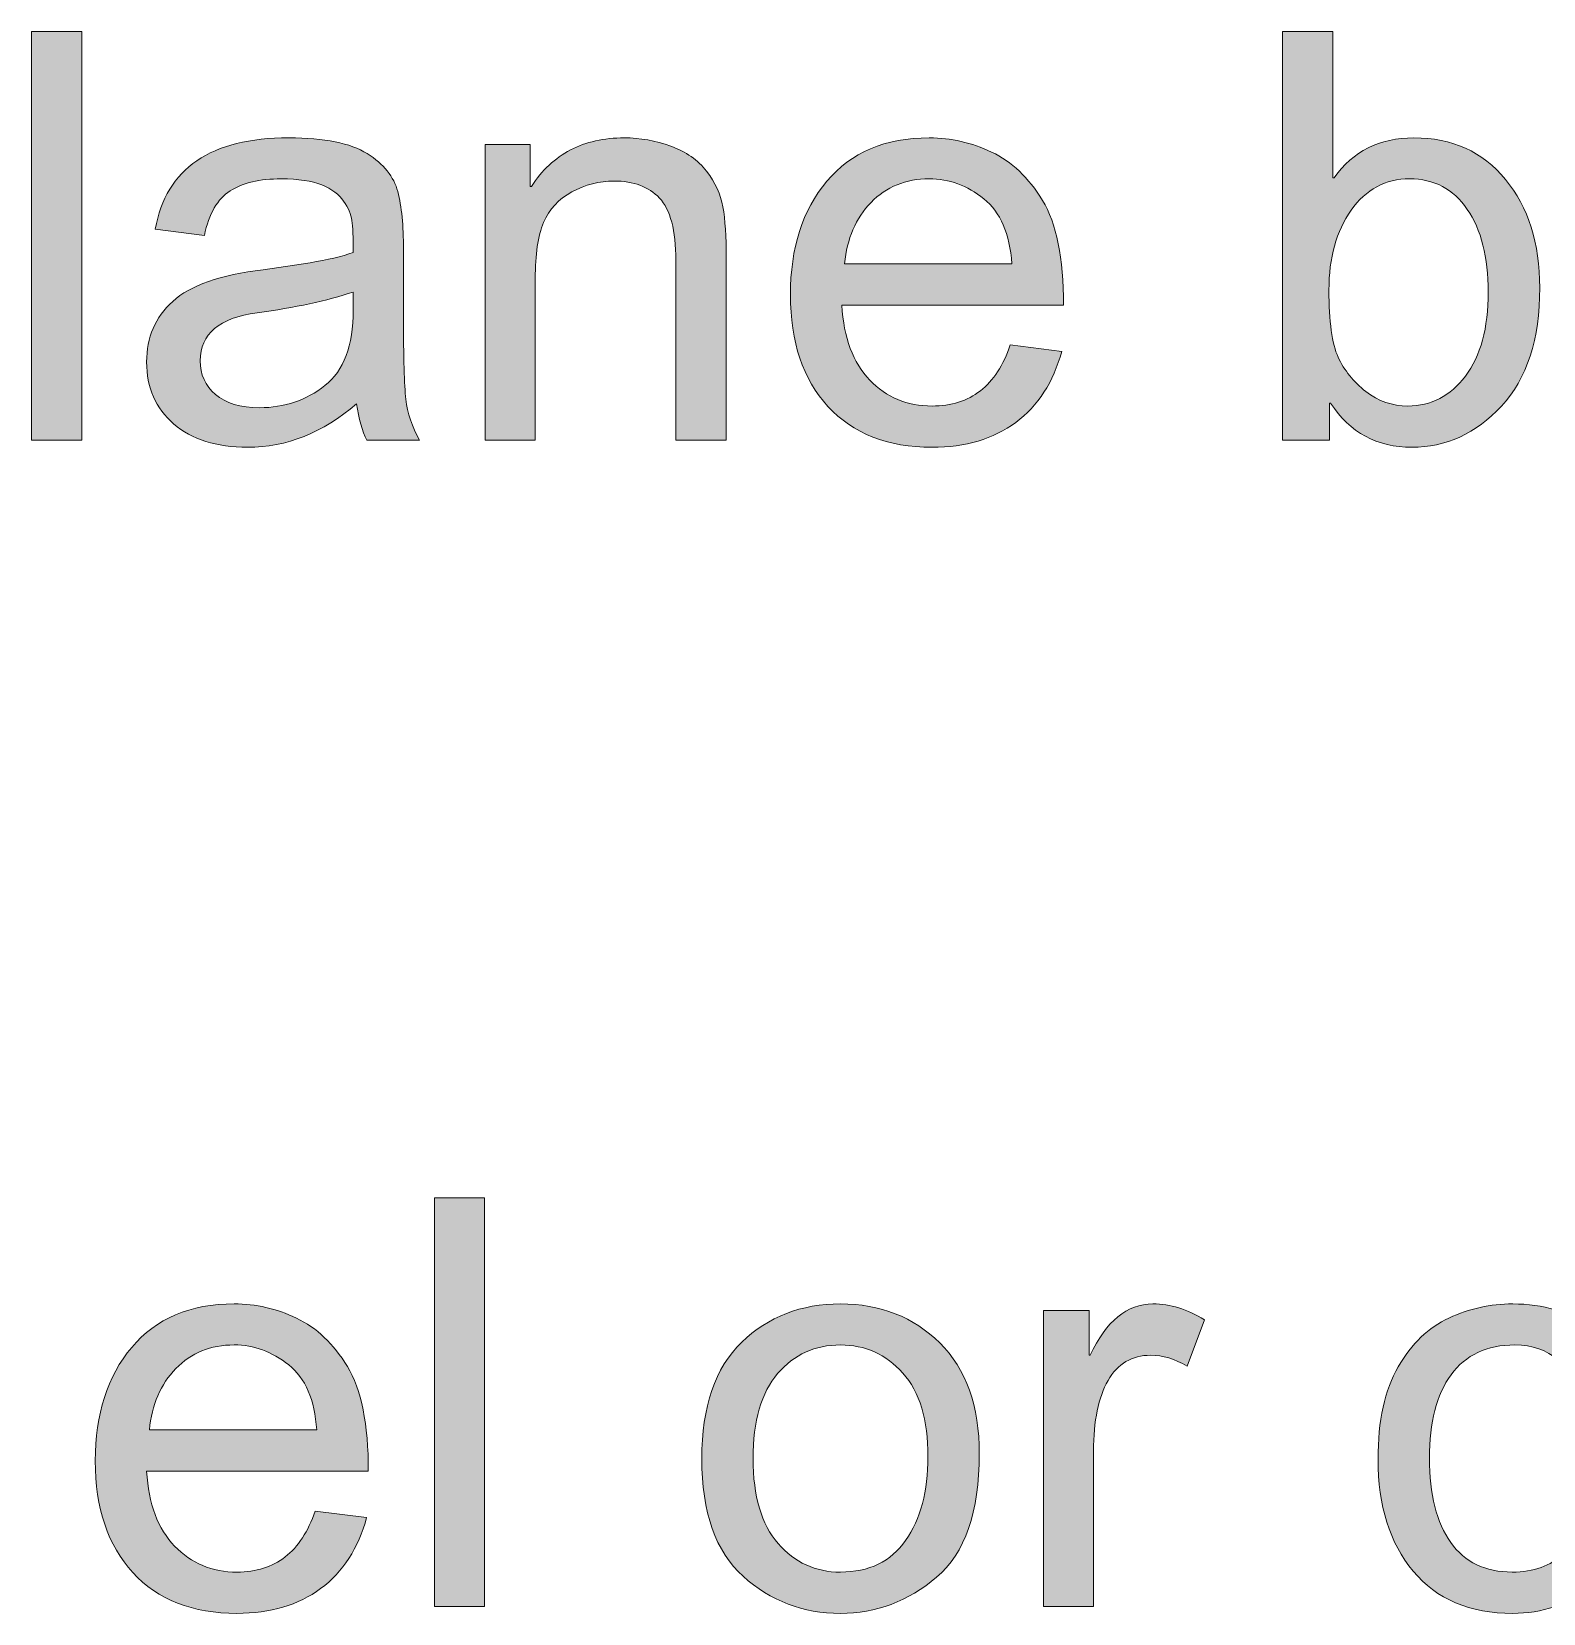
# Model space of a CAD drawing. Header units: inches. Extents: x -20 to 181, y -159 to -38.
# Drawn here: x 139.81 to 147.28, y -54.12 to -46.3 of the extents above; entities that cross this region are included whole.
import ezdxf

# ---------------------------------------------------------------- set-up
doc = ezdxf.new("R2010")
doc.units = ezdxf.units.IN
doc.header["$MEASUREMENT"] = 0
doc.layers.add('TEXT_GERMAN', color=7, linetype='Continuous')

# ---------------------------------------------------------------- blocks, each defined once
blk = doc.blocks.new('block 122')
at = {"layer": 'TEXT_GERMAN', "true_color": 0xffffff}
h = blk.add_hatch(color=7, dxfattribs=at)
h.dxf.hatch_style = 2
h.paths.add_polyline_path([(140.0576, -48.3164), (139.8096, -48.3164), (139.8096, -46.2962), (140.0576, -46.2962)])
h = blk.add_hatch(color=7, dxfattribs=at)
h.dxf.hatch_style = 2
edge = h.paths.add_edge_path()
edge.add_spline(control_points=[(146.246, -47.0183), (146.338, -46.8869), (146.4693, -46.8213), (146.6401, -46.8213), (146.8286, -46.8213), (146.9791, -46.8896), (147.0921, -47.0266), (147.2051, -47.1635), (147.2616, -47.3422), (147.2616, -47.5626), (147.2616, -47.8171), (147.1986, -48.0121), (147.0722, -48.1476), (146.9461, -48.2832), (146.7983, -48.3509), (146.6291, -48.3509), (146.4576, -48.3509), (146.3239, -48.2784), (146.2281, -48.1332), (146.2281, -48.1332), (146.2226, -48.1332), (146.2226, -48.1332), (146.2226, -48.1332), (146.2226, -48.3164), (146.2226, -48.3164), (146.2226, -48.3164), (145.9911, -48.3164), (145.9911, -48.3164), (145.9911, -48.3164), (145.9911, -46.2962), (145.9911, -46.2962), (145.9911, -46.2962), (146.2391, -46.2962), (146.2391, -46.2962), (146.2391, -46.2962), (146.2391, -47.0183), (146.2391, -47.0183), (146.2391, -47.0183), (146.246, -47.0183), (146.246, -47.0183)], knot_values=[0, 0, 0, 0, 1, 1, 1, 2, 2, 2, 3, 3, 3, 4, 4, 4, 5, 5, 5, 6, 6, 6, 7, 7, 7, 8, 8, 8, 9, 9, 9, 10, 10, 10, 11, 11, 11, 12, 12, 12, 13, 13, 13, 13], degree=3, periodic=1)
edge = h.paths.add_edge_path()
edge.add_spline(control_points=[(146.6098, -48.1469), (146.7249, -48.1469), (146.8196, -48.0975), (146.8944, -47.9988), (146.9695, -47.9001), (147.0067, -47.7616), (147.0067, -47.5833), (147.0067, -47.4116), (146.9723, -47.2753), (146.9034, -47.1747), (146.8344, -47.0741), (146.7394, -47.0238), (146.6181, -47.0238), (146.4989, -47.0238), (146.4024, -47.0757), (146.3294, -47.1795), (146.2564, -47.2834), (146.2198, -47.4147), (146.2198, -47.5737), (146.2198, -47.7289), (146.235, -47.8395), (146.2653, -47.9051), (146.2956, -47.9707), (146.3415, -48.0276), (146.4024, -48.0753), (146.4638, -48.123), (146.5327, -48.1469), (146.6098, -48.1469)], knot_values=[0, 0, 0, 0, 1, 1, 1, 2, 2, 2, 3, 3, 3, 4, 4, 4, 5, 5, 5, 6, 6, 6, 7, 7, 7, 8, 8, 8, 9, 9, 9, 9], degree=3, periodic=1)
h = blk.add_hatch(color=7, dxfattribs=at)
h.dxf.hatch_style = 2
edge = h.paths.add_edge_path()
edge.add_spline(control_points=[(141.7267, -48.3164), (141.7267, -48.3164), (141.4663, -48.3164), (141.4663, -48.3164), (141.4425, -48.2704), (141.4256, -48.2103), (141.4153, -48.1359), (141.2493, -48.2792), (141.0694, -48.3509), (140.8765, -48.3509), (140.7222, -48.3509), (140.6005, -48.3123), (140.5113, -48.2351), (140.4224, -48.158), (140.3777, -48.056), (140.3777, -47.9292), (140.3777, -47.8079), (140.4207, -47.708), (140.5065, -47.6295), (140.5926, -47.5509), (140.7415, -47.4987), (140.9537, -47.4731), (140.9537, -47.4731), (141.1852, -47.4386), (141.1852, -47.4386), (141.2717, -47.4248), (141.343, -47.4078), (141.3988, -47.3876), (141.3988, -47.3132), (141.3967, -47.2607), (141.3919, -47.2298), (141.3874, -47.199), (141.374, -47.1671), (141.3512, -47.1341), (141.3288, -47.101), (141.2927, -47.0743), (141.2431, -47.0541), (141.1934, -47.034), (141.127, -47.0238), (141.0432, -47.0238), (140.9368, -47.0238), (140.8524, -47.0436), (140.7904, -47.0831), (140.7284, -47.1225), (140.686, -47.1961), (140.6629, -47.3036), (140.6629, -47.3036), (140.4204, -47.2719), (140.4204, -47.2719), (140.4472, -47.1222), (140.5155, -47.0095), (140.6257, -46.9343), (140.7359, -46.859), (140.8875, -46.8213), (141.0804, -46.8213), (141.2561, -46.8213), (141.385, -46.8473), (141.467, -46.8991), (141.5493, -46.951), (141.6, -47.0137), (141.6186, -47.0872), (141.6375, -47.1608), (141.6468, -47.2553), (141.6468, -47.3711), (141.6468, -47.3711), (141.6468, -47.7046), (141.6468, -47.7046), (141.6468, -47.9077), (141.651, -48.0438), (141.6585, -48.1132), (141.6665, -48.1826), (141.6892, -48.2503), (141.7267, -48.3164)], knot_values=[0, 0, 0, 0, 1, 1, 1, 2, 2, 2, 3, 3, 3, 4, 4, 4, 5, 5, 5, 6, 6, 6, 7, 7, 7, 8, 8, 8, 9, 9, 9, 10, 10, 10, 11, 11, 11, 12, 12, 12, 13, 13, 13, 14, 14, 14, 15, 15, 15, 16, 16, 16, 17, 17, 17, 18, 18, 18, 19, 19, 19, 20, 20, 20, 21, 21, 21, 22, 22, 22, 23, 23, 23, 24, 24, 24, 24], degree=3, periodic=1)
edge = h.paths.add_edge_path()
edge.add_spline(control_points=[(141.3988, -47.6729), (141.3988, -47.6729), (141.3988, -47.5833), (141.3988, -47.5833), (141.2692, -47.6266), (141.1108, -47.6607), (140.9234, -47.686), (140.7359, -47.7113), (140.6422, -47.7905), (140.6422, -47.9237), (140.6422, -47.9907), (140.6677, -48.0462), (140.718, -48.0897), (140.7687, -48.1333), (140.8414, -48.1552), (140.9358, -48.1552), (141.0581, -48.1552), (141.1659, -48.1187), (141.2589, -48.0456), (141.3523, -47.9726), (141.3988, -47.8484), (141.3988, -47.6729)], knot_values=[0, 0, 0, 0, 1, 1, 1, 2, 2, 2, 3, 3, 3, 4, 4, 4, 5, 5, 5, 6, 6, 6, 7, 7, 7, 7], degree=3, periodic=1)
h = blk.add_hatch(color=7, dxfattribs=at)
h.dxf.hatch_style = 2
edge = h.paths.add_edge_path()
edge.add_spline(control_points=[(143.2419, -48.3164), (143.2419, -48.3164), (142.9925, -48.3164), (142.9925, -48.3164), (142.9925, -48.3164), (142.9925, -47.4276), (142.9925, -47.4276), (142.9925, -47.2779), (142.9656, -47.1749), (142.9119, -47.1189), (142.8581, -47.0629), (142.7834, -47.0349), (142.6879, -47.0349), (142.6142, -47.0349), (142.5446, -47.0528), (142.4792, -47.0886), (142.4134, -47.1244), (142.3668, -47.1749), (142.3393, -47.2402), (142.3117, -47.3055), (142.2979, -47.3978), (142.2979, -47.5172), (142.2979, -47.5172), (142.2979, -48.3164), (142.2979, -48.3164), (142.2979, -48.3164), (142.0499, -48.3164), (142.0499, -48.3164), (142.0499, -48.3164), (142.0499, -46.8543), (142.0499, -46.8543), (142.0499, -46.8543), (142.2731, -46.8543), (142.2731, -46.8543), (142.2731, -46.8543), (142.2731, -47.061), (142.2731, -47.061), (142.2731, -47.061), (142.2787, -47.061), (142.2787, -47.061), (142.331, -46.9811), (142.3954, -46.9212), (142.4723, -46.8812), (142.5487, -46.8412), (142.6376, -46.8213), (142.7389, -46.8213), (142.8161, -46.8213), (142.8922, -46.835), (142.9677, -46.8626), (143.0428, -46.8902), (143.102, -46.9315), (143.1448, -46.9866), (143.1875, -47.0417), (143.2143, -47.1005), (143.2254, -47.163), (143.2364, -47.2255), (143.2419, -47.3099), (143.2419, -47.4166), (143.2419, -47.4166), (143.2419, -48.3164), (143.2419, -48.3164)], knot_values=[0, 0, 0, 0, 1, 1, 1, 2, 2, 2, 3, 3, 3, 4, 4, 4, 5, 5, 5, 6, 6, 6, 7, 7, 7, 8, 8, 8, 9, 9, 9, 10, 10, 10, 11, 11, 11, 12, 12, 12, 13, 13, 13, 14, 14, 14, 15, 15, 15, 16, 16, 16, 17, 17, 17, 18, 18, 18, 19, 19, 19, 20, 20, 20, 20], degree=3, periodic=1)
h = blk.add_hatch(color=7, dxfattribs=at)
h.dxf.hatch_style = 2
edge = h.paths.add_edge_path()
edge.add_spline(control_points=[(144.908, -47.6481), (144.908, -47.6481), (143.8124, -47.6481), (143.8124, -47.6481), (143.8227, -47.8098), (143.8689, -47.9333), (143.9509, -48.0188), (144.0332, -48.1042), (144.1359, -48.1469), (144.2589, -48.1469), (144.3536, -48.1469), (144.4332, -48.122), (144.4973, -48.0718), (144.5617, -48.0217), (144.611, -47.9463), (144.6447, -47.8451), (144.6447, -47.8451), (144.8997, -47.8768), (144.8997, -47.8768), (144.8583, -48.0293), (144.7825, -48.1464), (144.6723, -48.2282), (144.5621, -48.3101), (144.4243, -48.3509), (144.2589, -48.3509), (144.0394, -48.3509), (143.8679, -48.2835), (143.7442, -48.149), (143.6209, -48.0145), (143.5589, -47.8305), (143.5589, -47.5971), (143.5589, -47.3664), (143.6188, -47.1795), (143.7387, -47.0362), (143.8586, -46.8929), (144.0274, -46.8213), (144.2451, -46.8213), (144.3519, -46.8213), (144.4546, -46.8447), (144.5531, -46.8915), (144.652, -46.9384), (144.7357, -47.0181), (144.8046, -47.1306), (144.8735, -47.2431), (144.908, -47.4157), (144.908, -47.6481)], knot_values=[0, 0, 0, 0, 1, 1, 1, 2, 2, 2, 3, 3, 3, 4, 4, 4, 5, 5, 5, 6, 6, 6, 7, 7, 7, 8, 8, 8, 9, 9, 9, 10, 10, 10, 11, 11, 11, 12, 12, 12, 13, 13, 13, 14, 14, 14, 15, 15, 15, 15], degree=3, periodic=1)
edge = h.paths.add_edge_path()
edge.add_spline(control_points=[(144.653, -47.4441), (144.643, -47.2953), (144.5969, -47.188), (144.5145, -47.1224), (144.4325, -47.0567), (144.3426, -47.0238), (144.2451, -47.0238), (144.1287, -47.0238), (144.0326, -47.0629), (143.9571, -47.141), (143.882, -47.219), (143.8382, -47.3201), (143.8262, -47.4441), (143.8262, -47.4441), (144.653, -47.4441), (144.653, -47.4441)], knot_values=[0, 0, 0, 0, 1, 1, 1, 2, 2, 2, 3, 3, 3, 4, 4, 4, 5, 5, 5, 5], degree=3, periodic=1)
at = {"layer": 'TEXT_GERMAN', "lineweight": 0}
blk.add_lwpolyline([(140.0576, -48.3164), (139.8096, -48.3164), (139.8096, -46.2962), (140.0576, -46.2962), (140.0576, -48.3164)], dxfattribs=at)
for points, knots in [([(146.246, -47.0183), (146.338, -46.8869), (146.4693, -46.8213), (146.6401, -46.8213), (146.8286, -46.8213), (146.9791, -46.8896), (147.0921, -47.0266), (147.2051, -47.1635), (147.2616, -47.3422), (147.2616, -47.5626), (147.2616, -47.8171), (147.1986, -48.0121), (147.0722, -48.1476), (146.9461, -48.2832), (146.7983, -48.3509), (146.6291, -48.3509), (146.4576, -48.3509), (146.3239, -48.2784), (146.2281, -48.1332), (146.2281, -48.1332), (146.2226, -48.1332), (146.2226, -48.1332), (146.2226, -48.1332), (146.2226, -48.3164), (146.2226, -48.3164), (146.2226, -48.3164), (145.9911, -48.3164), (145.9911, -48.3164), (145.9911, -48.3164), (145.9911, -46.2962), (145.9911, -46.2962), (145.9911, -46.2962), (146.2391, -46.2962), (146.2391, -46.2962), (146.2391, -46.2962), (146.2391, -47.0183), (146.2391, -47.0183), (146.2391, -47.0183), (146.246, -47.0183), (146.246, -47.0183)], [0, 0, 0, 0, 1, 1, 1, 2, 2, 2, 3, 3, 3, 4, 4, 4, 5, 5, 5, 6, 6, 6, 7, 7, 7, 8, 8, 8, 9, 9, 9, 10, 10, 10, 11, 11, 11, 12, 12, 12, 13, 13, 13, 13]), ([(141.7267, -48.3164), (141.7267, -48.3164), (141.4663, -48.3164), (141.4663, -48.3164), (141.4425, -48.2704), (141.4256, -48.2103), (141.4153, -48.1359), (141.2493, -48.2792), (141.0694, -48.3509), (140.8765, -48.3509), (140.7222, -48.3509), (140.6005, -48.3123), (140.5113, -48.2351), (140.4224, -48.158), (140.3777, -48.056), (140.3777, -47.9292), (140.3777, -47.8079), (140.4207, -47.708), (140.5065, -47.6295), (140.5926, -47.5509), (140.7415, -47.4987), (140.9537, -47.4731), (140.9537, -47.4731), (141.1852, -47.4386), (141.1852, -47.4386), (141.2717, -47.4248), (141.343, -47.4078), (141.3988, -47.3876), (141.3988, -47.3132), (141.3967, -47.2607), (141.3919, -47.2298), (141.3874, -47.199), (141.374, -47.1671), (141.3512, -47.1341), (141.3288, -47.101), (141.2927, -47.0743), (141.2431, -47.0541), (141.1934, -47.034), (141.127, -47.0238), (141.0432, -47.0238), (140.9368, -47.0238), (140.8524, -47.0436), (140.7904, -47.0831), (140.7284, -47.1225), (140.686, -47.1961), (140.6629, -47.3036), (140.6629, -47.3036), (140.4204, -47.2719), (140.4204, -47.2719), (140.4472, -47.1222), (140.5155, -47.0095), (140.6257, -46.9343), (140.7359, -46.859), (140.8875, -46.8213), (141.0804, -46.8213), (141.2561, -46.8213), (141.385, -46.8473), (141.467, -46.8991), (141.5493, -46.951), (141.6, -47.0137), (141.6186, -47.0872), (141.6375, -47.1608), (141.6468, -47.2553), (141.6468, -47.3711), (141.6468, -47.3711), (141.6468, -47.7046), (141.6468, -47.7046), (141.6468, -47.9077), (141.651, -48.0438), (141.6585, -48.1132), (141.6665, -48.1826), (141.6892, -48.2503), (141.7267, -48.3164)], [0, 0, 0, 0, 1, 1, 1, 2, 2, 2, 3, 3, 3, 4, 4, 4, 5, 5, 5, 6, 6, 6, 7, 7, 7, 8, 8, 8, 9, 9, 9, 10, 10, 10, 11, 11, 11, 12, 12, 12, 13, 13, 13, 14, 14, 14, 15, 15, 15, 16, 16, 16, 17, 17, 17, 18, 18, 18, 19, 19, 19, 20, 20, 20, 21, 21, 21, 22, 22, 22, 23, 23, 23, 24, 24, 24, 24]), ([(143.2419, -48.3164), (143.2419, -48.3164), (142.9925, -48.3164), (142.9925, -48.3164), (142.9925, -48.3164), (142.9925, -47.4276), (142.9925, -47.4276), (142.9925, -47.2779), (142.9656, -47.1749), (142.9119, -47.1189), (142.8581, -47.0629), (142.7834, -47.0349), (142.6879, -47.0349), (142.6142, -47.0349), (142.5446, -47.0528), (142.4792, -47.0886), (142.4134, -47.1244), (142.3668, -47.1749), (142.3393, -47.2402), (142.3117, -47.3055), (142.2979, -47.3978), (142.2979, -47.5172), (142.2979, -47.5172), (142.2979, -48.3164), (142.2979, -48.3164), (142.2979, -48.3164), (142.0499, -48.3164), (142.0499, -48.3164), (142.0499, -48.3164), (142.0499, -46.8543), (142.0499, -46.8543), (142.0499, -46.8543), (142.2731, -46.8543), (142.2731, -46.8543), (142.2731, -46.8543), (142.2731, -47.061), (142.2731, -47.061), (142.2731, -47.061), (142.2787, -47.061), (142.2787, -47.061), (142.331, -46.9811), (142.3954, -46.9212), (142.4723, -46.8812), (142.5487, -46.8412), (142.6376, -46.8213), (142.7389, -46.8213), (142.8161, -46.8213), (142.8922, -46.835), (142.9677, -46.8626), (143.0428, -46.8902), (143.102, -46.9315), (143.1448, -46.9866), (143.1875, -47.0417), (143.2143, -47.1005), (143.2254, -47.163), (143.2364, -47.2255), (143.2419, -47.3099), (143.2419, -47.4166), (143.2419, -47.4166), (143.2419, -48.3164), (143.2419, -48.3164)], [0, 0, 0, 0, 1, 1, 1, 2, 2, 2, 3, 3, 3, 4, 4, 4, 5, 5, 5, 6, 6, 6, 7, 7, 7, 8, 8, 8, 9, 9, 9, 10, 10, 10, 11, 11, 11, 12, 12, 12, 13, 13, 13, 14, 14, 14, 15, 15, 15, 16, 16, 16, 17, 17, 17, 18, 18, 18, 19, 19, 19, 20, 20, 20, 20]), ([(144.908, -47.6481), (144.908, -47.6481), (143.8124, -47.6481), (143.8124, -47.6481), (143.8227, -47.8098), (143.8689, -47.9333), (143.9509, -48.0188), (144.0332, -48.1042), (144.1359, -48.1469), (144.2589, -48.1469), (144.3536, -48.1469), (144.4332, -48.122), (144.4973, -48.0718), (144.5617, -48.0217), (144.611, -47.9463), (144.6447, -47.8451), (144.6447, -47.8451), (144.8997, -47.8768), (144.8997, -47.8768), (144.8583, -48.0293), (144.7825, -48.1464), (144.6723, -48.2282), (144.5621, -48.3101), (144.4243, -48.3509), (144.2589, -48.3509), (144.0394, -48.3509), (143.8679, -48.2835), (143.7442, -48.149), (143.6209, -48.0145), (143.5589, -47.8305), (143.5589, -47.5971), (143.5589, -47.3664), (143.6188, -47.1795), (143.7387, -47.0362), (143.8586, -46.8929), (144.0274, -46.8213), (144.2451, -46.8213), (144.3519, -46.8213), (144.4546, -46.8447), (144.5531, -46.8915), (144.652, -46.9384), (144.7357, -47.0181), (144.8046, -47.1306), (144.8735, -47.2431), (144.908, -47.4157), (144.908, -47.6481)], [0, 0, 0, 0, 1, 1, 1, 2, 2, 2, 3, 3, 3, 4, 4, 4, 5, 5, 5, 6, 6, 6, 7, 7, 7, 8, 8, 8, 9, 9, 9, 10, 10, 10, 11, 11, 11, 12, 12, 12, 13, 13, 13, 14, 14, 14, 15, 15, 15, 15]), ([(144.653, -47.4441), (144.643, -47.2953), (144.5969, -47.188), (144.5145, -47.1224), (144.4325, -47.0567), (144.3426, -47.0238), (144.2451, -47.0238), (144.1287, -47.0238), (144.0326, -47.0629), (143.9571, -47.141), (143.882, -47.219), (143.8382, -47.3201), (143.8262, -47.4441), (143.8262, -47.4441), (144.653, -47.4441), (144.653, -47.4441)], [0, 0, 0, 0, 1, 1, 1, 2, 2, 2, 3, 3, 3, 4, 4, 4, 5, 5, 5, 5]), ([(146.6098, -48.1469), (146.7249, -48.1469), (146.8196, -48.0975), (146.8944, -47.9988), (146.9695, -47.9001), (147.0067, -47.7616), (147.0067, -47.5833), (147.0067, -47.4116), (146.9723, -47.2753), (146.9034, -47.1747), (146.8344, -47.0741), (146.7394, -47.0238), (146.6181, -47.0238), (146.4989, -47.0238), (146.4024, -47.0757), (146.3294, -47.1795), (146.2564, -47.2834), (146.2198, -47.4147), (146.2198, -47.5737), (146.2198, -47.7289), (146.235, -47.8395), (146.2653, -47.9051), (146.2956, -47.9707), (146.3415, -48.0276), (146.4024, -48.0753), (146.4638, -48.123), (146.5327, -48.1469), (146.6098, -48.1469)], [0, 0, 0, 0, 1, 1, 1, 2, 2, 2, 3, 3, 3, 4, 4, 4, 5, 5, 5, 6, 6, 6, 7, 7, 7, 8, 8, 8, 9, 9, 9, 9]), ([(141.3988, -47.6729), (141.3988, -47.6729), (141.3988, -47.5833), (141.3988, -47.5833), (141.2692, -47.6266), (141.1108, -47.6607), (140.9234, -47.686), (140.7359, -47.7113), (140.6422, -47.7905), (140.6422, -47.9237), (140.6422, -47.9907), (140.6677, -48.0462), (140.718, -48.0897), (140.7687, -48.1333), (140.8414, -48.1552), (140.9358, -48.1552), (141.0581, -48.1552), (141.1659, -48.1187), (141.2589, -48.0456), (141.3523, -47.9726), (141.3988, -47.8484), (141.3988, -47.6729)], [0, 0, 0, 0, 1, 1, 1, 2, 2, 2, 3, 3, 3, 4, 4, 4, 5, 5, 5, 6, 6, 6, 7, 7, 7, 7])]:
    blk.add_open_spline(points, degree=3, knots=knots, dxfattribs=at)
blk = doc.blocks.new('block 123')
at = {"layer": 'TEXT_GERMAN', "true_color": 0xffffff}
h = blk.add_hatch(color=7, dxfattribs=at)
h.dxf.hatch_style = 2
h.paths.add_polyline_path([(142.0475, -54.0808), (141.7994, -54.0808), (141.7994, -52.0606), (142.0475, -52.0606)])
h = blk.add_hatch(color=7, dxfattribs=at)
h.dxf.hatch_style = 2
edge = h.paths.add_edge_path()
edge.add_spline(control_points=[(141.4732, -53.4124), (141.4732, -53.4124), (140.3777, -53.4124), (140.3777, -53.4124), (140.3876, -53.5742), (140.4338, -53.6977), (140.5161, -53.7831), (140.5985, -53.8685), (140.7011, -53.9113), (140.8241, -53.9113), (140.9189, -53.9113), (140.9981, -53.8863), (141.0625, -53.8362), (141.127, -53.786), (141.1759, -53.7106), (141.21, -53.6095), (141.21, -53.6095), (141.4649, -53.6412), (141.4649, -53.6412), (141.4236, -53.7936), (141.3478, -53.9107), (141.2375, -53.9926), (141.1273, -54.0744), (140.9895, -54.1152), (140.8241, -54.1152), (140.6047, -54.1152), (140.4331, -54.0479), (140.3094, -53.9133), (140.1858, -53.7788), (140.1241, -53.5948), (140.1241, -53.3614), (140.1241, -53.1308), (140.184, -52.9439), (140.3039, -52.8006), (140.4238, -52.6573), (140.5926, -52.5856), (140.8104, -52.5856), (140.9168, -52.5856), (141.0195, -52.609), (141.1183, -52.6559), (141.2172, -52.7027), (141.3009, -52.7825), (141.3698, -52.895), (141.4387, -53.0074), (141.4732, -53.18), (141.4732, -53.4124)], knot_values=[0, 0, 0, 0, 1, 1, 1, 2, 2, 2, 3, 3, 3, 4, 4, 4, 5, 5, 5, 6, 6, 6, 7, 7, 7, 8, 8, 8, 9, 9, 9, 10, 10, 10, 11, 11, 11, 12, 12, 12, 13, 13, 13, 14, 14, 14, 15, 15, 15, 15], degree=3, periodic=1)
edge = h.paths.add_edge_path()
edge.add_spline(control_points=[(141.2183, -53.2085), (141.2083, -53.0596), (141.1621, -52.9523), (141.0798, -52.8867), (140.9974, -52.8211), (140.9079, -52.7882), (140.8104, -52.7882), (140.6936, -52.7882), (140.5978, -52.8273), (140.5223, -52.9053), (140.4469, -52.9833), (140.4035, -53.0844), (140.3914, -53.2085), (140.3914, -53.2085), (141.2183, -53.2085), (141.2183, -53.2085)], knot_values=[0, 0, 0, 0, 1, 1, 1, 2, 2, 2, 3, 3, 3, 4, 4, 4, 5, 5, 5, 5], degree=3, periodic=1)
h = blk.add_hatch(color=7, dxfattribs=at)
h.dxf.hatch_style = 2
edge = h.paths.add_edge_path()
edge.add_spline(control_points=[(143.8059, -52.5856), (144.0036, -52.5856), (144.1673, -52.6498), (144.2971, -52.7785), (144.4274, -52.9072), (144.4921, -53.09), (144.4921, -53.327), (144.4921, -53.6145), (144.4218, -53.8177), (144.2813, -53.9368), (144.1407, -54.0558), (143.9823, -54.1152), (143.8059, -54.1152), (143.6212, -54.1152), (143.461, -54.0541), (143.3249, -53.9319), (143.1892, -53.8098), (143.121, -53.6158), (143.121, -53.3504), (143.121, -53.0932), (143.1868, -52.9013), (143.318, -52.7751), (143.4496, -52.6488), (143.6123, -52.5856), (143.8059, -52.5856)], knot_values=[0, 0, 0, 0, 1, 1, 1, 2, 2, 2, 3, 3, 3, 4, 4, 4, 5, 5, 5, 6, 6, 6, 7, 7, 7, 8, 8, 8, 8], degree=3, periodic=1)
edge = h.paths.add_edge_path()
edge.add_spline(control_points=[(143.8059, -53.9113), (143.9475, -53.9113), (144.0549, -53.8589), (144.1283, -53.7542), (144.2021, -53.6494), (144.2386, -53.5116), (144.2386, -53.3408), (144.2386, -53.158), (144.1972, -53.0202), (144.1139, -52.9273), (144.0308, -52.8345), (143.9282, -52.7882), (143.8059, -52.7882), (143.6801, -52.7882), (143.5768, -52.8352), (143.4958, -52.9294), (143.4152, -53.0236), (143.3745, -53.1639), (143.3745, -53.3504), (143.3745, -53.5359), (143.4159, -53.6758), (143.4979, -53.77), (143.5802, -53.8642), (143.6829, -53.9113), (143.8059, -53.9113)], knot_values=[0, 0, 0, 0, 1, 1, 1, 2, 2, 2, 3, 3, 3, 4, 4, 4, 5, 5, 5, 6, 6, 6, 7, 7, 7, 8, 8, 8, 8], degree=3, periodic=1)
h = blk.add_hatch(color=7, dxfattribs=at)
h.dxf.hatch_style = 2
edge = h.paths.add_edge_path()
edge.add_spline(control_points=[(145.6052, -52.6641), (145.6052, -52.6641), (145.5198, -52.8929), (145.5198, -52.8929), (145.4581, -52.8571), (145.3978, -52.8392), (145.3393, -52.8392), (145.2463, -52.8392), (145.176, -52.8807), (145.1284, -52.9639), (145.0806, -53.0471), (145.0568, -53.1635), (145.0568, -53.3132), (145.0568, -53.3132), (145.0568, -54.0808), (145.0568, -54.0808), (145.0568, -54.0808), (144.8087, -54.0808), (144.8087, -54.0808), (144.8087, -54.0808), (144.8087, -52.6187), (144.8087, -52.6187), (144.8087, -52.6187), (145.0347, -52.6187), (145.0347, -52.6187), (145.0347, -52.6187), (145.0347, -52.8392), (145.0347, -52.8392), (145.0347, -52.8392), (145.0402, -52.8392), (145.0402, -52.8392), (145.1191, -52.6702), (145.2225, -52.5856), (145.3503, -52.5856), (145.4347, -52.5856), (145.5198, -52.6118), (145.6052, -52.6641)], knot_values=[0, 0, 0, 0, 1, 1, 1, 2, 2, 2, 3, 3, 3, 4, 4, 4, 5, 5, 5, 6, 6, 6, 7, 7, 7, 8, 8, 8, 9, 9, 9, 10, 10, 10, 11, 11, 11, 12, 12, 12, 12], degree=3, periodic=1)
h = blk.add_hatch(color=7, dxfattribs=at)
h.dxf.hatch_style = 2
edge = h.paths.add_edge_path()
edge.add_spline(control_points=[(147.7384, -53.575), (147.7061, -53.7616), (147.6327, -53.8982), (147.518, -53.985), (147.4029, -54.0718), (147.273, -54.1152), (147.128, -54.1152), (146.9158, -54.1152), (146.7518, -54.0456), (146.636, -53.9064), (146.5203, -53.7673), (146.4624, -53.5828), (146.4624, -53.3532), (146.4624, -53.163), (146.4955, -53.0107), (146.5623, -52.8963), (146.6288, -52.782), (146.7121, -52.7015), (146.8124, -52.6552), (146.9123, -52.6088), (147.0177, -52.5856), (147.128, -52.5856), (147.2785, -52.5856), (147.4074, -52.6247), (147.5145, -52.7027), (147.6213, -52.7808), (147.6875, -52.8957), (147.7123, -53.0472), (147.7123, -53.0472), (147.4725, -53.0844), (147.4725, -53.0844), (147.4477, -52.9861), (147.4074, -52.9122), (147.3519, -52.8626), (147.2961, -52.813), (147.2251, -52.7882), (147.139, -52.7882), (147.0002, -52.7882), (146.8951, -52.8373), (146.8234, -52.9356), (146.7518, -53.034), (146.7159, -53.1713), (146.7159, -53.3476), (146.7159, -53.5277), (146.7511, -53.6667), (146.8214, -53.7645), (146.8916, -53.8623), (146.9929, -53.9113), (147.1252, -53.9113), (147.2317, -53.9113), (147.3154, -53.8808), (147.3767, -53.8196), (147.4377, -53.7585), (147.4759, -53.6668), (147.4918, -53.5447), (147.4918, -53.5447), (147.7384, -53.575), (147.7384, -53.575)], knot_values=[0, 0, 0, 0, 1, 1, 1, 2, 2, 2, 3, 3, 3, 4, 4, 4, 5, 5, 5, 6, 6, 6, 7, 7, 7, 8, 8, 8, 9, 9, 9, 10, 10, 10, 11, 11, 11, 12, 12, 12, 13, 13, 13, 14, 14, 14, 15, 15, 15, 16, 16, 16, 17, 17, 17, 18, 18, 18, 19, 19, 19, 19], degree=3, periodic=1)
at = {"layer": 'TEXT_GERMAN', "lineweight": 0}
blk.add_lwpolyline([(142.0475, -54.0808), (141.7994, -54.0808), (141.7994, -52.0606), (142.0475, -52.0606), (142.0475, -54.0808)], dxfattribs=at)
for points, knots in [([(141.4732, -53.4124), (141.4732, -53.4124), (140.3777, -53.4124), (140.3777, -53.4124), (140.3876, -53.5742), (140.4338, -53.6977), (140.5161, -53.7831), (140.5985, -53.8685), (140.7011, -53.9113), (140.8241, -53.9113), (140.9189, -53.9113), (140.9981, -53.8863), (141.0625, -53.8362), (141.127, -53.786), (141.1759, -53.7106), (141.21, -53.6095), (141.21, -53.6095), (141.4649, -53.6412), (141.4649, -53.6412), (141.4236, -53.7936), (141.3478, -53.9107), (141.2375, -53.9926), (141.1273, -54.0744), (140.9895, -54.1152), (140.8241, -54.1152), (140.6047, -54.1152), (140.4331, -54.0479), (140.3094, -53.9133), (140.1858, -53.7788), (140.1241, -53.5948), (140.1241, -53.3614), (140.1241, -53.1308), (140.184, -52.9439), (140.3039, -52.8006), (140.4238, -52.6573), (140.5926, -52.5856), (140.8104, -52.5856), (140.9168, -52.5856), (141.0195, -52.609), (141.1183, -52.6559), (141.2172, -52.7027), (141.3009, -52.7825), (141.3698, -52.895), (141.4387, -53.0074), (141.4732, -53.18), (141.4732, -53.4124)], [0, 0, 0, 0, 1, 1, 1, 2, 2, 2, 3, 3, 3, 4, 4, 4, 5, 5, 5, 6, 6, 6, 7, 7, 7, 8, 8, 8, 9, 9, 9, 10, 10, 10, 11, 11, 11, 12, 12, 12, 13, 13, 13, 14, 14, 14, 15, 15, 15, 15]), ([(143.8059, -52.5856), (144.0036, -52.5856), (144.1673, -52.6498), (144.2971, -52.7785), (144.4274, -52.9072), (144.4921, -53.09), (144.4921, -53.327), (144.4921, -53.6145), (144.4218, -53.8177), (144.2813, -53.9368), (144.1407, -54.0558), (143.9823, -54.1152), (143.8059, -54.1152), (143.6212, -54.1152), (143.461, -54.0541), (143.3249, -53.9319), (143.1892, -53.8098), (143.121, -53.6158), (143.121, -53.3504), (143.121, -53.0932), (143.1868, -52.9013), (143.318, -52.7751), (143.4496, -52.6488), (143.6123, -52.5856), (143.8059, -52.5856)], [0, 0, 0, 0, 1, 1, 1, 2, 2, 2, 3, 3, 3, 4, 4, 4, 5, 5, 5, 6, 6, 6, 7, 7, 7, 8, 8, 8, 8]), ([(145.6052, -52.6641), (145.6052, -52.6641), (145.5198, -52.8929), (145.5198, -52.8929), (145.4581, -52.8571), (145.3978, -52.8392), (145.3393, -52.8392), (145.2463, -52.8392), (145.176, -52.8807), (145.1284, -52.9639), (145.0806, -53.0471), (145.0568, -53.1635), (145.0568, -53.3132), (145.0568, -53.3132), (145.0568, -54.0808), (145.0568, -54.0808), (145.0568, -54.0808), (144.8087, -54.0808), (144.8087, -54.0808), (144.8087, -54.0808), (144.8087, -52.6187), (144.8087, -52.6187), (144.8087, -52.6187), (145.0347, -52.6187), (145.0347, -52.6187), (145.0347, -52.6187), (145.0347, -52.8392), (145.0347, -52.8392), (145.0347, -52.8392), (145.0402, -52.8392), (145.0402, -52.8392), (145.1191, -52.6702), (145.2225, -52.5856), (145.3503, -52.5856), (145.4347, -52.5856), (145.5198, -52.6118), (145.6052, -52.6641)], [0, 0, 0, 0, 1, 1, 1, 2, 2, 2, 3, 3, 3, 4, 4, 4, 5, 5, 5, 6, 6, 6, 7, 7, 7, 8, 8, 8, 9, 9, 9, 10, 10, 10, 11, 11, 11, 12, 12, 12, 12]), ([(147.7384, -53.575), (147.7061, -53.7616), (147.6327, -53.8982), (147.518, -53.985), (147.4029, -54.0718), (147.273, -54.1152), (147.128, -54.1152), (146.9158, -54.1152), (146.7518, -54.0456), (146.636, -53.9064), (146.5203, -53.7673), (146.4624, -53.5828), (146.4624, -53.3532), (146.4624, -53.163), (146.4955, -53.0107), (146.5623, -52.8963), (146.6288, -52.782), (146.7121, -52.7015), (146.8124, -52.6552), (146.9123, -52.6088), (147.0177, -52.5856), (147.128, -52.5856), (147.2785, -52.5856), (147.4074, -52.6247), (147.5145, -52.7027), (147.6213, -52.7808), (147.6875, -52.8957), (147.7123, -53.0472), (147.7123, -53.0472), (147.4725, -53.0844), (147.4725, -53.0844), (147.4477, -52.9861), (147.4074, -52.9122), (147.3519, -52.8626), (147.2961, -52.813), (147.2251, -52.7882), (147.139, -52.7882), (147.0002, -52.7882), (146.8951, -52.8373), (146.8234, -52.9356), (146.7518, -53.034), (146.7159, -53.1713), (146.7159, -53.3476), (146.7159, -53.5277), (146.7511, -53.6667), (146.8214, -53.7645), (146.8916, -53.8623), (146.9929, -53.9113), (147.1252, -53.9113), (147.2317, -53.9113), (147.3154, -53.8808), (147.3767, -53.8196), (147.4377, -53.7585), (147.4759, -53.6668), (147.4918, -53.5447), (147.4918, -53.5447), (147.7384, -53.575), (147.7384, -53.575)], [0, 0, 0, 0, 1, 1, 1, 2, 2, 2, 3, 3, 3, 4, 4, 4, 5, 5, 5, 6, 6, 6, 7, 7, 7, 8, 8, 8, 9, 9, 9, 10, 10, 10, 11, 11, 11, 12, 12, 12, 13, 13, 13, 14, 14, 14, 15, 15, 15, 16, 16, 16, 17, 17, 17, 18, 18, 18, 19, 19, 19, 19]), ([(141.2183, -53.2085), (141.2083, -53.0596), (141.1621, -52.9523), (141.0798, -52.8867), (140.9974, -52.8211), (140.9079, -52.7882), (140.8104, -52.7882), (140.6936, -52.7882), (140.5978, -52.8273), (140.5223, -52.9053), (140.4469, -52.9833), (140.4035, -53.0844), (140.3914, -53.2085), (140.3914, -53.2085), (141.2183, -53.2085), (141.2183, -53.2085)], [0, 0, 0, 0, 1, 1, 1, 2, 2, 2, 3, 3, 3, 4, 4, 4, 5, 5, 5, 5]), ([(143.8059, -53.9113), (143.9475, -53.9113), (144.0549, -53.8589), (144.1283, -53.7542), (144.2021, -53.6494), (144.2386, -53.5116), (144.2386, -53.3408), (144.2386, -53.158), (144.1972, -53.0202), (144.1139, -52.9273), (144.0308, -52.8345), (143.9282, -52.7882), (143.8059, -52.7882), (143.6801, -52.7882), (143.5768, -52.8352), (143.4958, -52.9294), (143.4152, -53.0236), (143.3745, -53.1639), (143.3745, -53.3504), (143.3745, -53.5359), (143.4159, -53.6758), (143.4979, -53.77), (143.5802, -53.8642), (143.6829, -53.9113), (143.8059, -53.9113)], [0, 0, 0, 0, 1, 1, 1, 2, 2, 2, 3, 3, 3, 4, 4, 4, 5, 5, 5, 6, 6, 6, 7, 7, 7, 8, 8, 8, 8])]:
    blk.add_open_spline(points, degree=3, knots=knots, dxfattribs=at)

msp = doc.modelspace()

# ---------------------------------------------------------------- block references
at = {"layer": 'TEXT_GERMAN'}
for name in ['block 122', 'block 123']:
    msp.add_blockref(name, (0, 0), dxfattribs=at)

doc.saveas('drawing.dxf')
